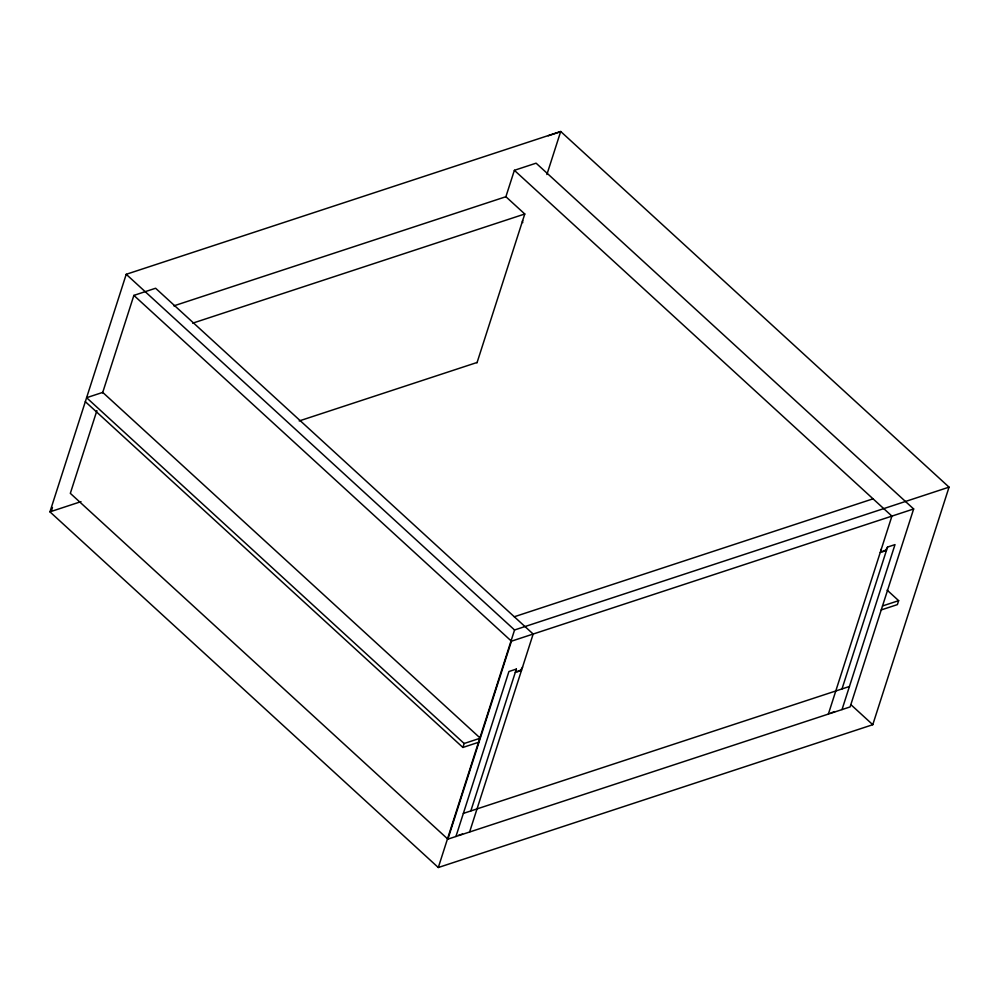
<?xml version="1.0" encoding="UTF-8"?>
<svg xmlns="http://www.w3.org/2000/svg" width="999" height="999" viewBox="0 0 999 999"><rect width="100%" height="100%" fill="white"/><g stroke="black" fill="none" stroke-linecap="round" stroke-linejoin="round"><path stroke-width="1.5" d="M49.95 511.85L126.224 274.3L560.701 131.481L949.05 487.15L872.776 724.7L438.299 867.519L49.95 511.85L80.981 501.648M51.711 510.089L52.46 507.48M96.891 410.626L70.33 493.344L447.877 839.148L850.099 706.93L913.648 508.966L536.101 163.174L514.373 170.317L505.831 196.903M102.572 392.894L133.878 295.392L155.607 288.249L533.166 634.04L469.605 832.005M476.998 362.799L524.775 213.998L505.894 196.716L173.814 305.869M546.89 174.525L560.701 131.481M85.327 401.66L462.887 747.452L464.16 743.493L480.294 738.186L102.735 392.395L86.601 397.702L464.16 743.493M438.299 867.519L514.56 629.982L949.05 487.15M447.877 839.148L511.438 641.183L913.648 508.966M455.944 836.488L508.916 671.528L516.358 669.08A4.246 2.16 -47.5 0 0 518.406 671.353A4.246 2.16 -47.5 0 0 522.564 667.032M470.816 810.951L516.358 669.08M828.371 714.06L891.92 516.108L514.373 170.317M841.995 688.935L887.537 547.065L894.992 544.617L842.02 709.577M887.137 590.122L898.65 600.661L897.377 604.62L881.23 609.927M548.214 135.789L560.639 131.706M192.695 323.164L524.775 213.998M299.213 420.941L477.11 362.462M514.285 616.758L873.051 498.826M515.297 672.377L521.515 670.341M880.269 552.397L886.475 550.362M882.504 605.968L898.65 600.661M462.887 747.452L479.021 742.145M463.361 813.398L849.437 686.488M458.678 835.276L462.525 834.015M831.093 712.861L834.939 711.588M850.948 704.707L872.776 724.7M126.224 274.3L514.56 629.982M133.878 295.392L511.438 641.183M887.537 547.065A4.246 2.16 -47.5 0 1 883.378 551.386A4.246 2.16 -47.5 0 1 881.33 549.1M522.814 222.627A4.246 2.16 -47.5 0 1 522.652 220.604"/></g></svg>
